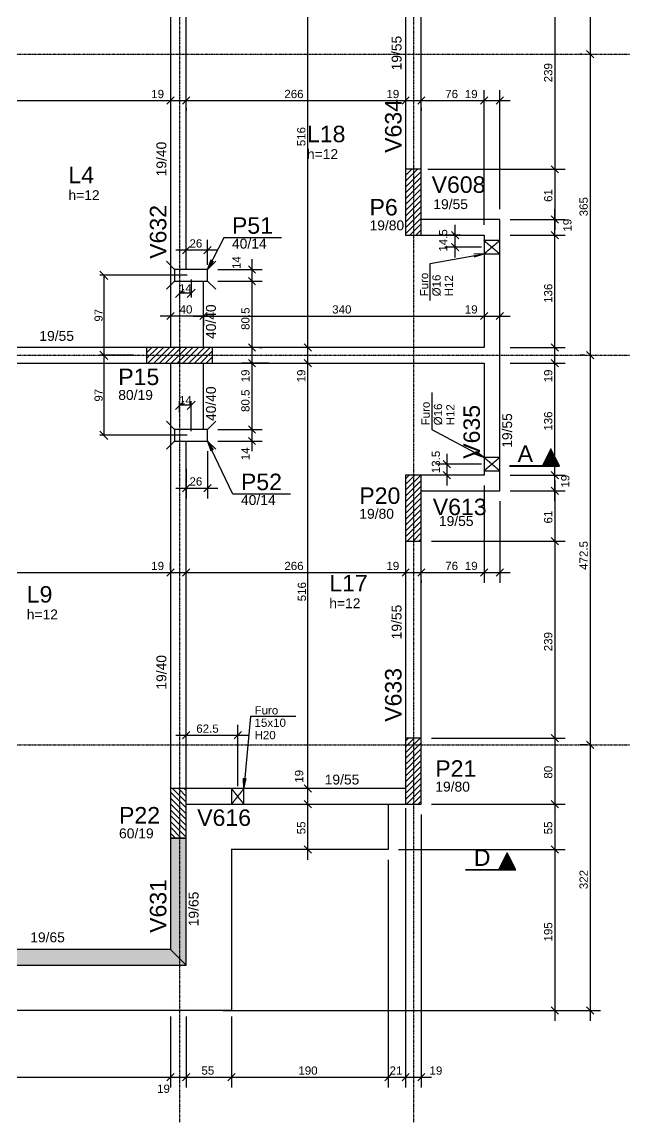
# Model space of a CAD drawing. Extents: x 37185 to 43130, y -8131 to -3926.
# Drawn here: x 39349 to 40086, y -6345 to -5011 of the extents above; entities that cross this region are included whole.
import ezdxf

# ---------------------------------------------------------------- set-up
doc = ezdxf.new("R2010")
doc.units = 0
doc.header["$MEASUREMENT"] = 0
doc.linetypes.add('ESTILO_TQS_0001', pattern=[1, 0.7, -0.3])
doc.linetypes.add('ESTILO_TQS_0004', pattern=[1.12, 0.5, -0.2, 0.01, -0.2, 0.01, -0.2])
doc.layers.get('0').update_dxf_attribs({"linetype": 'CONTINUOUS'})
doc.layers.get('Defpoints').update_dxf_attribs({"linetype": 'CONTINUOUS'})
for name, color, linetype in [('37', 4, 'CONTINUOUS'), ('38', 190, 'CONTINUOUS'), ('39', 74, 'CONTINUOUS'), ('41', 190, 'CONTINUOUS'), ('42', 3, 'CONTINUOUS'), ('43', 3, 'CONTINUOUS'), ('44', 3, 'CONTINUOUS'), ('45', 2, 'CONTINUOUS'), ('46', 2, 'CONTINUOUS'), ('47', 2, 'CONTINUOUS'), ('53', 242, 'CONTINUOUS'), ('54', 242, 'CONTINUOUS'), ('55', 12, 'CONTINUOUS'), ('56', 51, 'CONTINUOUS'), ('70', 160, 'CONTINUOUS'), ('75', 9, 'CONTINUOUS'), ('79', 12, 'CONTINUOUS'), ('80', 6, 'CONTINUOUS'), ('82', 252, 'CONTINUOUS')]:
    doc.layers.add(name, color=color, linetype=linetype)
doc.styles.add('Arial_2mm 1-50', font='arial.ttf', dxfattribs={"height": 9.835329})
doc.styles.add('TQS_ARIAL', font='arial.ttf')
doc.dimstyles.new('Diagonal 2mm 1-50', dxfattribs={"dimscale": 30.48, "dimtxt": 9.8353, "dimasz": 0.328084, "dimexe": 0.164042, "dimexo": 0.164042, "dimgap": 0.04101, "dimtad": 1, "dimdec": 1, "dimdsep": 46, "dimtxsty": 'Arial_2mm 1-50', "dimblk1": 'OBLIQUE', "dimblk2": 'OBLIQUE', "dimsah": 1, "dimcen": 0.09, "dimadec": 8, "dimazin": 0, "dimtfac": 1, "dimtdec": 8, "dimtmove": 1, "dimatfit": 0, "dimfxl": 1, "dimtvp": 1, "dimtfillclr": 256, "dimtolj": 1, "dimtzin": 0, "dimarcsym": 2})

# ---------------------------------------------------------------- blocks, each defined once
blk = doc.blocks.new('_Oblique')
at = {"color": 0, "linetype": 'ByBlock', "lineweight": -2}
blk.add_line((-0.5, -0.5), (0.5, 0.5), dxfattribs=at)
blk = doc.blocks.new('*D40')
at = {"layer": '55', "color": 0, "linetype": 'Continuous', "lineweight": -2}
for p, q in [((39548.7, -5317.7), (39442.9, -5317.7)), ((39447.9, -5317.7), (39447.9, -5414.7)), ((39483.7, -5414.7), (39442.9, -5414.7))]:
    blk.add_line(p, q, dxfattribs=at)
at = {"layer": 'Defpoints', "color": 0, "linetype": 'Continuous'}
for p in [(39553.7, -5317.7), (39447.9, -5414.7), (39488.7, -5414.7)]:
    blk.add_point(p, dxfattribs=at)
at = {"layer": '55', "color": 0, "linetype": 'Continuous', "lineweight": -2, "xscale": 10, "yscale": 10, "zscale": 10}
for p, rotation in [((39447.9, -5317.7), 90), ((39447.9, -5414.7), 270)]:
    blk.add_blockref('_Oblique', p, dxfattribs=dict(at, rotation=rotation))
at = {"layer": '55', "color": 0, "linetype": 'Continuous', "insert": (39441.6, -5366.2), "char_height": 9.84, "attachment_point": 5, "rotation": 90, "style": 'Arial_2mm 1-50'}
blk.add_mtext('\\A1;97', dxfattribs=at)
blk = doc.blocks.new('*D41')
at = {"layer": '55', "color": 0, "linetype": 'Continuous', "lineweight": -2}
for p, q in [((39483.7, -5414.7), (39442.9, -5414.7)), ((39447.9, -5414.7), (39447.9, -5511.7)), ((39548.7, -5511.7), (39442.9, -5511.7))]:
    blk.add_line(p, q, dxfattribs=at)
at = {"layer": 'Defpoints', "color": 0, "linetype": 'Continuous'}
for p in [(39488.7, -5414.7), (39447.9, -5511.7), (39553.7, -5511.7)]:
    blk.add_point(p, dxfattribs=at)
at = {"layer": '55', "color": 0, "linetype": 'Continuous', "lineweight": -2, "xscale": 10, "yscale": 10, "zscale": 10}
for p, rotation in [((39447.9, -5414.7), 90), ((39447.9, -5511.7), 270)]:
    blk.add_blockref('_Oblique', p, dxfattribs=dict(at, rotation=rotation))
at = {"layer": '55', "color": 0, "linetype": 'Continuous', "insert": (39441.6, -5463.2), "char_height": 9.84, "attachment_point": 5, "rotation": 90, "style": 'Arial_2mm 1-50'}
blk.add_mtext('\\A1;97', dxfattribs=at)
blk = doc.blocks.new('*D42')
at = {"layer": '55', "color": 0, "linetype": 'Continuous', "lineweight": -2}
for p, q in [((39553.7, -5322.7), (39553.7, -5344.5)), ((39539.7, -5337.7), (39539.7, -5344.5)), ((39553.7, -5339.5), (39539.7, -5339.5))]:
    blk.add_line(p, q, dxfattribs=at)
at = {"layer": 'Defpoints', "color": 0, "linetype": 'Continuous'}
for p in [(39553.7, -5317.7), (39539.7, -5332.7), (39539.7, -5339.5)]:
    blk.add_point(p, dxfattribs=at)
at = {"layer": '55', "color": 0, "linetype": 'Continuous', "lineweight": -2, "xscale": 10, "yscale": 10, "zscale": 10, "rotation": 180}
blk.add_blockref('_Oblique', (39539.7, -5339.5), dxfattribs=at)
at = {"layer": '55', "color": 0, "linetype": 'Continuous', "lineweight": -2, "xscale": 10, "yscale": 10, "zscale": 10}
blk.add_blockref('_Oblique', (39553.7, -5339.5), dxfattribs=at)
at = {"layer": '55', "color": 0, "linetype": 'Continuous', "insert": (39546.7, -5333.4), "char_height": 9.84, "attachment_point": 5, "style": 'Arial_2mm 1-50'}
blk.add_mtext('\\A1;14', dxfattribs=at)
blk = doc.blocks.new('*D43')
at = {"layer": '55', "color": 0, "linetype": 'Continuous', "lineweight": -2}
for p, q in [((39539.7, -5484.1), (39539.7, -5470.3)), ((39553.7, -5475.3), (39539.7, -5475.3)), ((39553.7, -5506.7), (39553.7, -5470.3))]:
    blk.add_line(p, q, dxfattribs=at)
at = {"layer": 'Defpoints', "color": 0, "linetype": 'Continuous'}
for p in [(39539.7, -5475.3), (39539.7, -5489.1), (39553.7, -5511.7)]:
    blk.add_point(p, dxfattribs=at)
at = {"layer": '55', "color": 0, "linetype": 'Continuous', "lineweight": -2, "xscale": 10, "yscale": 10, "zscale": 10, "rotation": 180}
blk.add_blockref('_Oblique', (39539.7, -5475.3), dxfattribs=at)
at = {"layer": '55', "color": 0, "linetype": 'Continuous', "lineweight": -2, "xscale": 10, "yscale": 10, "zscale": 10}
blk.add_blockref('_Oblique', (39553.7, -5475.3), dxfattribs=at)
at = {"layer": '55', "color": 0, "linetype": 'Continuous', "insert": (39546.7, -5469.2), "char_height": 9.84, "attachment_point": 5, "style": 'Arial_2mm 1-50'}
blk.add_mtext('\\A1;14', dxfattribs=at)

msp = doc.modelspace()

# ---------------------------------------------------------------- linework, layer by layer
at = {"layer": '37', "linetype": 'Continuous'}
for points in [[(39528.69, -4889.18), (39528.69, -5317.68)], [(39547.69, -5310.68), (39547.69, -4889.18)], [(39813.69, -4950.18), (39813.69, -5189.18)], [(39832.69, -5189.18), (39832.69, -4950.18)], [(39927.69, -5250.18), (39832.69, -5250.18)], [(39927.69, -5414.68), (39927.69, -5250.18)], [(39832.69, -5269.18), (39908.69, -5269.18)], [(39908.69, -5269.18), (39908.69, -5405.18)], [(39528.69, -5317.68), (39528.69, -5405.18)], [(39568.69, -5405.18), (39568.69, -5324.68)], [(39499.69, -5405.18), (39137.69, -5405.18)], [(39908.69, -5405.18), (39579.69, -5405.18)], [(39927.69, -5579.18), (39927.69, -5414.68)], [(39137.69, -5424.18), (39499.69, -5424.18)], [(39528.69, -5424.18), (39528.69, -5511.68)], [(39568.69, -5504.68), (39568.69, -5424.18)], [(39579.69, -5424.18), (39908.69, -5424.18)], [(39908.69, -5424.18), (39908.69, -5560.18)], [(39528.69, -5511.68), (39528.69, -5940.18)], [(39547.69, -5940.18), (39547.69, -5518.68)], [(39908.69, -5560.18), (39832.69, -5560.18)], [(39832.69, -5579.18), (39927.69, -5579.18)], [(39813.69, -5640.18), (39813.69, -5879.18)], [(39832.69, -5879.18), (39832.69, -5640.18)], [(39813.69, -5940.18), (39547.69, -5940.18)], [(39547.69, -5959.18), (39813.69, -5959.18)], [(39528.69, -6000.18), (39528.69, -6135.18)], [(39547.69, -6154.18), (39547.69, -6000.18)], [(39528.69, -6135.18), (39137.69, -6135.18)], [(39118.69, -6154.18), (39547.69, -6154.18)]]:
    msp.add_lwpolyline(points, dxfattribs=at)
at = {"layer": '38', "linetype": 'Continuous'}
for points in [[(39533.69, -5324.68), (39573.69, -5324.68), (39573.69, -5310.68), (39533.69, -5310.68), (39533.69, -5324.68)], [(39533.69, -5518.68), (39573.69, -5518.68), (39573.69, -5504.68), (39533.69, -5504.68), (39533.69, -5518.68)]]:
    msp.add_lwpolyline(points, dxfattribs=at)
at = {"layer": '39', "linetype": 'Continuous'}
for p, q in [((39813.69, -5203.73), (39828.24, -5189.18)), ((39813.69, -5196.65), (39821.17, -5189.18)), ((39813.69, -5189.58), (39814.1, -5189.18)), ((39813.69, -5210.8), (39832.69, -5191.8)), ((39813.69, -5217.87), (39832.69, -5198.87)), ((39813.69, -5224.94), (39832.69, -5205.94)), ((39813.69, -5232.01), (39832.69, -5213.01)), ((39813.69, -5239.08), (39832.69, -5220.08)), ((39813.69, -5246.15), (39832.69, -5227.15)), ((39813.69, -5253.22), (39832.69, -5234.22)), ((39813.69, -5260.29), (39832.69, -5241.29)), ((39813.69, -5267.37), (39832.69, -5248.37)), ((39818.95, -5269.18), (39832.69, -5255.44)), ((39826.02, -5269.18), (39832.69, -5262.51)), ((39499.69, -5418.73), (39513.25, -5405.18)), ((39499.69, -5411.66), (39506.17, -5405.18)), ((39501.32, -5424.18), (39520.32, -5405.18)), ((39508.39, -5424.18), (39527.39, -5405.18)), ((39515.46, -5424.18), (39534.46, -5405.18)), ((39522.53, -5424.18), (39541.53, -5405.18)), ((39529.6, -5424.18), (39548.6, -5405.18)), ((39536.67, -5424.18), (39555.67, -5405.18)), ((39543.74, -5424.18), (39562.74, -5405.18)), ((39550.81, -5424.18), (39569.81, -5405.18)), ((39557.89, -5424.18), (39576.89, -5405.18)), ((39564.96, -5424.18), (39579.69, -5409.44)), ((39572.03, -5424.18), (39579.69, -5416.51)), ((39579.1, -5424.18), (39579.69, -5423.58)), ((39813.69, -5578.49), (39832.01, -5560.18)), ((39813.69, -5571.42), (39824.94, -5560.18)), ((39813.69, -5564.35), (39817.86, -5560.18)), ((39813.69, -5585.56), (39832.69, -5566.56)), ((39813.69, -5592.63), (39832.69, -5573.63)), ((39813.69, -5599.71), (39832.69, -5580.71)), ((39813.69, -5606.78), (39832.69, -5587.78)), ((39813.69, -5613.85), (39832.69, -5594.85)), ((39813.69, -5620.92), (39832.69, -5601.92)), ((39813.69, -5627.99), (39832.69, -5608.99)), ((39813.69, -5635.06), (39832.69, -5616.06)), ((39815.65, -5640.18), (39832.69, -5623.13)), ((39822.72, -5640.18), (39832.69, -5630.2)), ((39829.79, -5640.18), (39832.69, -5637.27)), ((39813.69, -5896.69), (39831.2, -5879.18)), ((39813.69, -5889.62), (39824.13, -5879.18)), ((39813.69, -5882.55), (39817.06, -5879.18)), ((39813.69, -5903.76), (39832.69, -5884.76)), ((39813.69, -5910.83), (39832.69, -5891.83)), ((39813.69, -5917.9), (39832.69, -5898.9)), ((39813.69, -5924.97), (39832.69, -5905.97)), ((39813.69, -5932.05), (39832.69, -5913.05)), ((39813.69, -5939.12), (39832.69, -5920.12)), ((39813.69, -5946.19), (39832.69, -5927.19)), ((39813.69, -5953.26), (39832.69, -5934.26)), ((39528.69, -5944.75), (39547.69, -5963.75)), ((39531.19, -5940.18), (39547.69, -5956.68)), ((39538.27, -5940.18), (39547.69, -5949.61)), ((39545.34, -5940.18), (39547.69, -5942.54)), ((39814.84, -5959.18), (39832.69, -5941.33)), ((39821.92, -5959.18), (39832.69, -5948.4)), ((39528.69, -5951.82), (39547.69, -5970.82)), ((39528.69, -5958.89), (39547.69, -5977.89)), ((39828.99, -5959.18), (39832.69, -5955.47)), ((39528.69, -5965.96), (39547.69, -5984.96)), ((39528.69, -5973.03), (39547.69, -5992.03)), ((39528.69, -5980.1), (39547.69, -5999.1)), ((39528.69, -5987.18), (39541.7, -6000.18)), ((39528.69, -5994.25), (39534.63, -6000.18))]:
    msp.add_line(p, q, dxfattribs=at)
for points in [[(39813.69, -5269.18), (39832.69, -5269.18), (39832.69, -5189.18), (39813.69, -5189.18), (39813.69, -5269.18)], [(39579.69, -5405.18), (39499.69, -5405.18), (39499.69, -5424.18), (39579.69, -5424.18), (39579.69, -5405.18)], [(39813.69, -5640.18), (39832.69, -5640.18), (39832.69, -5560.18), (39813.69, -5560.18), (39813.69, -5640.18)], [(39813.69, -5959.18), (39832.69, -5959.18), (39832.69, -5879.18), (39813.69, -5879.18), (39813.69, -5959.18)], [(39547.69, -6000.18), (39547.69, -5940.18), (39528.69, -5940.18), (39528.69, -6000.18), (39547.69, -6000.18)]]:
    msp.add_lwpolyline(points, dxfattribs=at)
at = {"layer": '41', "linetype": 'Continuous'}
for p, q in [((39533.69, -5310.68), (39523.69, -5300.68)), ((39573.69, -5310.68), (39583.69, -5300.68)), ((39533.69, -5324.68), (39523.69, -5334.68)), ((39573.69, -5324.68), (39583.69, -5334.68)), ((39533.69, -5504.68), (39523.69, -5494.68)), ((39573.69, -5504.68), (39583.69, -5494.68)), ((39533.69, -5518.68), (39523.69, -5528.68)), ((39573.69, -5518.68), (39583.69, -5528.68))]:
    msp.add_line(p, q, dxfattribs=at)
at = {"layer": '53', "linetype": 'ESTILO_TQS_0001'}
for points in [[(39918.19, -5283.68), (39927.69, -5291.68), (39927.69, -5275.68), (39918.19, -5283.68), (39927.69, -5275.68), (39908.69, -5275.68), (39918.19, -5283.68), (39908.69, -5275.68), (39908.69, -5291.68), (39918.19, -5283.68), (39908.69, -5291.68), (39927.69, -5291.68), (39918.19, -5283.68)], [(39918.19, -5546.67), (39927.69, -5554.67), (39927.69, -5538.67), (39918.19, -5546.67), (39927.69, -5538.67), (39908.69, -5538.67), (39918.19, -5546.67), (39908.69, -5538.67), (39908.69, -5554.67), (39918.19, -5546.67), (39908.69, -5554.67), (39927.69, -5554.67), (39918.19, -5546.67)], [(39610.18, -5949.68), (39602.68, -5959.18), (39617.68, -5959.18), (39610.18, -5949.68), (39617.68, -5959.18), (39617.68, -5940.18), (39610.18, -5949.68), (39617.68, -5940.18), (39602.68, -5940.18), (39610.18, -5949.68), (39602.68, -5940.18), (39602.68, -5959.18), (39610.18, -5949.68)]]:
    msp.add_lwpolyline(points, dxfattribs=at)
at = {"layer": '56', "linetype": 'Continuous'}
for points in [[(39547.69, -6154.18), (39547.69, -6000.28), (39528.69, -6000.28), (39528.69, -6135.18), (39547.69, -6154.18)], [(39118.69, -6154.18), (39547.69, -6154.18), (39528.69, -6135.18), (39137.69, -6135.18), (39118.69, -6154.18)]]:
    msp.add_lwpolyline(points, dxfattribs=at)
for points in [[(39547.69, -6154.18), (39547.69, -6000.28), (39528.69, -6000.28)], [(39547.69, -6154.18), (39528.69, -6000.28), (39528.69, -6135.18)], [(39118.69, -6154.18), (39547.69, -6154.18), (39528.69, -6135.18)], [(39118.69, -6154.18), (39528.69, -6135.18), (39137.69, -6135.18)], [(39547.69, -6154.18), (39528.69, -6135.18), (39547.69, -6154.18)]]:
    msp.add_solid(points, dxfattribs=at)
at = {"layer": '70', "linetype": 'ESTILO_TQS_0004'}
for p, q in [((39539.69, -4428.65), (39539.69, -6344.57)), ((39823.19, -4428.65), (39823.19, -6344.57)), ((37786.92, -5049.68), (40085.57, -5049.68)), ((37786.92, -5414.68), (40085.57, -5414.68)), ((37786.92, -5887.18), (40085.57, -5887.18))]:
    msp.add_line(p, q, dxfattribs=at)
at = {"layer": '75', "linetype": 'Continuous'}
for p, q in [((40037.38, -4827.68), (40037.38, -5062.18)), ((39695.19, -5417.68), (39695.19, -4876.68)), ((39994.44, -4937.68), (39994.44, -5201.68)), ((40037.38, -5037.18), (40037.38, -5427.18)), ((40027.17, -5049.68), (40024.88, -5049.68)), ((40027.17, -5049.68), (40024.88, -5049.68)), ((40032.96, -5045.26), (40041.8, -5054.1)), ((40032.96, -5045.26), (40041.8, -5054.1)), ((40039.67, -5049.68), (40039.67, -5049.68)), ((40039.67, -5049.68), (40039.67, -5049.68)), ((39832.69, -5148.8), (39832.69, -5093.33)), ((39908.69, -5256.68), (39908.69, -5093.33)), ((39908.69, -5256.68), (39908.69, -5093.33)), ((39927.69, -5237.68), (39927.69, -5093.33)), ((39125.19, -5105.83), (39541.19, -5105.83)), ((39516.19, -5105.83), (39560.19, -5105.83)), ((39524.27, -5110.25), (39533.11, -5101.41)), ((39524.27, -5110.25), (39533.11, -5101.41)), ((39528.69, -5102.07), (39528.69, -5102.07)), ((39528.69, -5102.07), (39528.69, -5102.07)), ((39535.19, -5105.83), (39826.19, -5105.83)), ((39543.27, -5110.25), (39552.11, -5101.41)), ((39543.27, -5110.25), (39552.11, -5101.41)), ((39547.69, -5102.07), (39547.69, -5102.07)), ((39547.69, -5102.07), (39547.69, -5102.07)), ((39801.19, -5105.83), (39845.19, -5105.83)), ((39809.27, -5110.25), (39818.11, -5101.41)), ((39809.27, -5110.25), (39818.11, -5101.41)), ((39813.69, -5102.07), (39813.69, -5102.07)), ((39813.69, -5102.07), (39813.69, -5102.07)), ((39820.19, -5105.83), (39921.19, -5105.83)), ((39828.27, -5110.25), (39837.11, -5101.41)), ((39828.27, -5110.25), (39837.11, -5101.41)), ((39832.69, -5102.07), (39832.69, -5102.07)), ((39896.19, -5105.83), (39940.19, -5105.83)), ((39904.27, -5110.25), (39913.11, -5101.41)), ((39904.27, -5110.25), (39913.11, -5101.41)), ((39923.27, -5110.25), (39932.11, -5101.41)), ((39528.69, -5114.57), (39528.69, -5118.33)), ((39528.69, -5114.57), (39528.69, -5118.33)), ((39547.69, -5114.57), (39547.69, -5118.33)), ((39547.69, -5114.57), (39547.69, -5118.33)), ((39813.69, -5114.57), (39813.69, -5118.33)), ((39813.69, -5114.57), (39813.69, -5118.33)), ((39832.69, -5114.57), (39832.69, -5118.33)), ((39832.69, -5161.3), (39832.69, -5161.3)), ((39828.04, -5189.18), (39828.04, -5189.18)), ((39828.04, -5189.18), (39828.04, -5189.18)), ((39840.54, -5189.18), (40006.94, -5189.18)), ((39840.54, -5189.18), (40006.94, -5189.18)), ((39990.02, -5184.76), (39998.86, -5193.6)), ((39990.02, -5184.76), (39998.86, -5193.6)), ((39994.44, -5176.68), (39994.44, -5262.68)), ((39994.44, -5281.68), (39994.44, -5237.68)), ((39927.69, -5250.18), (39927.69, -5250.18)), ((39927.69, -5250.18), (39927.69, -5250.18)), ((39927.69, -5250.18), (39927.69, -5250.18)), ((39940.19, -5250.18), (40006.94, -5250.18)), ((39940.19, -5250.18), (40006.94, -5250.18)), ((39998.86, -5254.6), (39990.02, -5245.76)), ((39990.02, -5245.76), (39998.86, -5254.6)), ((39880.2, -5269.18), (39861.33, -5269.18)), ((39878.25, -5273.6), (39869.41, -5264.76)), ((39873.83, -5296.18), (39873.83, -5256.68)), ((39892.7, -5269.18), (39892.7, -5269.18)), ((39908.69, -5269.18), (39908.69, -5269.18)), ((39908.69, -5269.18), (39908.69, -5269.18)), ((39927.69, -5269.18), (39927.69, -5269.18)), ((39927.69, -5269.18), (39927.69, -5269.18)), ((39940.19, -5269.18), (40006.94, -5269.18)), ((39940.19, -5269.18), (40006.94, -5269.18)), ((39998.86, -5273.6), (39990.02, -5264.76)), ((39998.86, -5273.6), (39990.02, -5264.76)), ((39994.44, -5417.68), (39994.44, -5256.68)), ((39552.11, -5282.68), (39543.27, -5291.52)), ((39547.69, -5281.6), (39547.69, -5274.6)), ((39578.11, -5282.68), (39569.27, -5291.52)), ((39573.69, -5305.18), (39573.69, -5274.6)), ((39878.25, -5288.1), (39869.41, -5279.26)), ((39586.19, -5287.1), (39535.19, -5287.1)), ((39547.69, -5294.1), (39547.69, -5294.1)), ((39905.69, -5283.68), (39861.33, -5283.68)), ((39918.19, -5283.68), (39918.19, -5283.68)), ((39623.05, -5306.26), (39631.89, -5315.1)), ((39627.47, -5298.18), (39627.47, -5337.18)), ((39573.69, -5310.68), (39573.69, -5310.68)), ((39573.69, -5317.68), (39573.69, -5317.68)), ((39586.19, -5310.68), (39639.97, -5310.68)), ((39623.05, -5320.26), (39631.89, -5329.1)), ((39623.05, -5320.26), (39631.89, -5329.1)), ((39627.47, -5312.18), (39627.47, -5417.68)), ((39573.69, -5324.68), (39573.69, -5324.68)), ((39573.69, -5324.68), (39573.69, -5324.68)), ((39586.19, -5324.68), (39639.97, -5324.68)), ((39586.19, -5324.68), (39639.97, -5324.68)), ((39533.11, -5362.65), (39524.27, -5371.49)), ((39528.69, -5361.43), (39528.69, -5361.43)), ((39564.27, -5371.49), (39573.11, -5362.65)), ((39573.11, -5362.65), (39564.27, -5371.49)), ((39568.69, -5353.11), (39568.69, -5353.11)), ((39568.69, -5353.11), (39568.69, -5353.11)), ((39904.27, -5371.49), (39913.11, -5362.65)), ((39904.27, -5371.49), (39913.11, -5362.65)), ((39908.69, -5361.26), (39908.69, -5361.26)), ((39908.69, -5361.26), (39908.69, -5361.26)), ((39923.27, -5371.49), (39932.11, -5362.65)), ((39927.69, -5368.74), (39927.69, -5354.57)), ((39581.19, -5367.07), (39516.19, -5367.07)), ((39528.69, -5373.93), (39528.69, -5379.57)), ((39556.19, -5367.07), (39921.19, -5367.07)), ((39568.69, -5365.61), (39568.69, -5379.57)), ((39568.69, -5365.61), (39568.69, -5379.57)), ((39896.19, -5367.07), (39940.19, -5367.07)), ((39908.69, -5373.76), (39908.69, -5379.57)), ((39908.69, -5373.76), (39908.69, -5379.57)), ((39927.69, -5381.24), (39927.69, -5381.24)), ((39623.05, -5400.76), (39631.89, -5409.6)), ((39623.05, -5400.76), (39631.89, -5409.6)), ((39627.47, -5392.68), (39627.47, -5436.68)), ((39699.61, -5409.6), (39690.77, -5400.76)), ((39699.61, -5409.6), (39690.77, -5400.76)), ((39695.19, -5436.68), (39695.19, -5392.68)), ((39998.86, -5409.6), (39990.02, -5400.76)), ((39998.86, -5409.6), (39990.02, -5400.76)), ((39994.44, -5436.68), (39994.44, -5392.68)), ((40037.38, -5402.18), (40037.38, -5899.68)), ((39624.2, -5405.18), (39624.2, -5405.18)), ((39624.2, -5405.18), (39624.2, -5405.18)), ((39627.47, -5411.68), (39627.47, -5517.18)), ((39636.7, -5405.18), (39639.97, -5405.18)), ((39636.7, -5405.18), (39639.97, -5405.18)), ((39695.19, -5405.18), (39695.19, -5405.18)), ((39695.19, -5405.18), (39695.19, -5405.18)), ((39695.19, -5952.68), (39695.19, -5411.68)), ((39927.69, -5405.18), (39927.69, -5405.18)), ((39927.69, -5405.18), (39927.69, -5405.18)), ((39940.19, -5405.18), (40006.94, -5405.18)), ((39940.19, -5405.18), (40006.94, -5405.18)), ((39994.44, -5572.68), (39994.44, -5411.68)), ((40030.49, -5414.68), (40024.88, -5414.68)), ((40030.49, -5414.68), (40024.88, -5414.68)), ((40032.96, -5410.26), (40041.8, -5419.1)), ((40032.96, -5410.26), (40041.8, -5419.1)), ((40042.99, -5414.68), (40042.99, -5414.68)), ((40042.99, -5414.68), (40042.99, -5414.68)), ((39648.34, -5424.18), (39614.97, -5424.18)), ((39648.34, -5424.18), (39614.97, -5424.18)), ((39623.05, -5419.76), (39631.89, -5428.6)), ((39623.05, -5419.76), (39631.89, -5428.6)), ((39660.84, -5424.18), (39660.84, -5424.18)), ((39660.84, -5424.18), (39660.84, -5424.18)), ((39699.61, -5428.6), (39690.77, -5419.76)), ((39699.61, -5428.6), (39690.77, -5419.76)), ((39695.19, -5424.18), (39695.19, -5424.18)), ((39695.19, -5424.18), (39695.19, -5424.18)), ((39927.69, -5424.18), (39927.69, -5424.18)), ((39927.69, -5424.18), (39927.69, -5424.18)), ((39940.19, -5424.18), (40006.94, -5424.18)), ((39940.19, -5424.18), (40006.94, -5424.18)), ((39998.86, -5428.6), (39990.02, -5419.76)), ((39998.86, -5428.6), (39990.02, -5419.76)), ((39627.47, -5492.18), (39627.47, -5531.18)), ((39573.69, -5504.68), (39573.69, -5504.68)), ((39573.69, -5504.68), (39573.69, -5504.68)), ((39586.19, -5504.68), (39639.97, -5504.68)), ((39586.19, -5504.68), (39639.97, -5504.68)), ((39623.05, -5500.26), (39631.89, -5509.1)), ((39623.05, -5500.26), (39631.89, -5509.1)), ((39573.69, -5518.68), (39573.69, -5518.68)), ((39573.69, -5518.68), (39573.69, -5518.68)), ((39586.19, -5518.68), (39639.97, -5518.68)), ((39623.05, -5514.26), (39631.89, -5523.1)), ((39573.69, -5531.18), (39573.69, -5588.21)), ((39863.52, -5534.17), (39863.52, -5572.68)), ((39989.83, -5528.25), (39979.51, -5548.91)), ((39989.83, -5528.45), (39979.6, -5548.91)), ((39993.73, -5536.23), (39985.94, -5536.23)), ((39992.93, -5534.63), (39986.74, -5534.63)), ((39992.13, -5533.04), (39987.54, -5533.04)), ((39991.33, -5531.44), (39988.34, -5531.44)), ((39990.53, -5529.85), (39989.13, -5529.85)), ((40000.21, -5548.99), (39989.83, -5528.25)), ((40000.06, -5548.91), (39989.83, -5528.45)), ((39547.69, -5540.12), (39547.69, -5540.12)), ((39905.69, -5546.67), (39851.02, -5546.67)), ((39859.1, -5542.25), (39867.94, -5551.09)), ((39918.19, -5546.67), (39918.19, -5546.67)), ((40000.06, -5548.91), (39939.41, -5548.91)), ((39939.41, -5548.99), (40000.21, -5548.99)), ((39999.31, -5547.4), (39980.36, -5547.4)), ((39998.51, -5545.8), (39981.16, -5545.8)), ((39997.71, -5544.21), (39981.95, -5544.21)), ((39996.92, -5542.61), (39982.75, -5542.61)), ((39996.12, -5541.02), (39983.55, -5541.02)), ((39995.32, -5539.42), (39984.35, -5539.42)), ((39994.53, -5537.83), (39985.15, -5537.82)), ((39994.44, -5591.68), (39994.44, -5547.68)), ((39547.69, -5552.62), (39547.69, -5588.21)), ((39883.22, -5560.18), (39851.02, -5560.18)), ((39859.1, -5555.76), (39867.94, -5564.6)), ((39895.72, -5560.18), (39895.72, -5560.18)), ((39908.69, -5560.18), (39908.69, -5560.18)), ((39908.69, -5560.18), (39908.69, -5560.18)), ((39927.69, -5560.18), (39927.69, -5560.18)), ((39927.69, -5560.18), (39927.69, -5560.18)), ((39940.19, -5560.18), (40006.94, -5560.18)), ((39940.19, -5560.18), (40006.94, -5560.18)), ((39998.86, -5564.6), (39990.02, -5555.76)), ((39998.86, -5564.6), (39990.02, -5555.76)), ((39535.19, -5575.71), (39586.19, -5575.71)), ((39543.27, -5580.13), (39552.11, -5571.29)), ((39569.27, -5580.13), (39578.11, -5571.29)), ((39908.69, -5572.68), (39908.69, -5690.68)), ((39908.69, -5572.68), (39908.69, -5690.68)), ((39998.86, -5583.6), (39990.02, -5574.76)), ((39990.02, -5574.76), (39998.86, -5583.6)), ((39994.44, -5566.68), (39994.44, -5652.68)), ((39927.69, -5579.18), (39927.69, -5579.18)), ((39927.69, -5579.18), (39927.69, -5579.18)), ((39927.69, -5579.18), (39927.69, -5579.18)), ((39940.19, -5579.18), (40006.94, -5579.18)), ((39940.19, -5579.18), (40006.94, -5579.18)), ((39927.69, -5591.68), (39927.69, -5690.68)), ((39994.44, -5627.68), (39994.44, -5891.68)), ((39832.69, -5640.18), (39832.69, -5640.18)), ((39832.69, -5640.18), (39832.69, -5640.18)), ((39845.19, -5640.18), (40006.94, -5640.18)), ((39845.19, -5640.18), (40006.94, -5640.18)), ((39990.02, -5635.76), (39998.86, -5644.6)), ((39990.02, -5635.76), (39998.86, -5644.6)), ((39528.69, -5674.83), (39528.69, -5665.68)), ((39528.69, -5674.83), (39528.69, -5665.68)), ((39547.69, -5692.19), (39547.69, -5665.68)), ((39547.69, -5692.19), (39547.69, -5665.68)), ((39125.19, -5678.18), (39541.19, -5678.18)), ((39516.19, -5678.18), (39560.19, -5678.18)), ((39524.27, -5682.6), (39533.11, -5673.76)), ((39524.27, -5682.6), (39533.11, -5673.76)), ((39535.19, -5678.18), (39826.19, -5678.18)), ((39543.27, -5682.6), (39552.11, -5673.76)), ((39543.27, -5682.6), (39552.11, -5673.76)), ((39801.19, -5678.18), (39845.19, -5678.18)), ((39809.27, -5682.6), (39818.11, -5673.76)), ((39809.27, -5682.6), (39818.11, -5673.76)), ((39813.69, -5678.08), (39813.69, -5678.08)), ((39813.69, -5678.08), (39813.69, -5678.08)), ((39820.19, -5678.18), (39921.19, -5678.18)), ((39828.27, -5682.6), (39837.11, -5673.76)), ((39828.27, -5682.6), (39837.11, -5673.76)), ((39832.69, -5675.42), (39832.69, -5675.42)), ((39832.69, -5675.42), (39832.69, -5675.42)), ((39896.19, -5678.18), (39940.19, -5678.18)), ((39904.27, -5682.6), (39913.11, -5673.76)), ((39904.27, -5682.6), (39913.11, -5673.76)), ((39923.27, -5682.6), (39932.11, -5673.76)), ((39528.69, -5687.33), (39528.69, -5687.33)), ((39528.69, -5687.33), (39528.69, -5687.33)), ((39813.69, -5690.58), (39813.69, -5690.68)), ((39813.69, -5690.58), (39813.69, -5690.68)), ((39832.69, -5687.92), (39832.69, -5690.68)), ((39832.69, -5687.92), (39832.69, -5690.68)), ((39547.69, -5704.69), (39547.69, -5704.69)), ((39547.69, -5704.69), (39547.69, -5704.69)), ((39547.69, -5906.37), (39547.69, -5862.99)), ((39610.18, -5937.18), (39610.18, -5862.99)), ((39994.44, -5866.68), (39994.44, -5971.68)), ((39535.19, -5875.49), (39622.68, -5875.49)), ((39543.27, -5879.91), (39552.11, -5871.07)), ((39605.76, -5879.91), (39614.6, -5871.07)), ((39832.69, -5879.18), (39832.69, -5879.18)), ((39832.69, -5879.18), (39832.69, -5879.18)), ((39845.19, -5879.18), (40006.94, -5879.18)), ((39845.19, -5879.18), (40006.94, -5879.18)), ((39990.02, -5874.76), (39998.86, -5883.6)), ((39990.02, -5874.76), (39998.86, -5883.6)), ((40032.96, -5882.76), (40041.8, -5891.6)), ((40032.96, -5882.76), (40041.8, -5891.6)), ((40037.38, -5874.68), (40037.38, -6221.68)), ((40033.93, -5887.18), (40024.88, -5887.18)), ((40033.93, -5887.18), (40024.88, -5887.18)), ((40046.43, -5887.18), (40046.43, -5887.18)), ((40046.43, -5887.18), (40046.43, -5887.18)), ((39547.69, -5918.87), (39547.69, -5918.87)), ((39699.61, -5944.6), (39690.77, -5935.76)), ((39699.61, -5944.6), (39690.77, -5935.76)), ((39695.19, -5971.68), (39695.19, -5927.68)), ((39610.18, -5949.68), (39610.18, -5949.68)), ((39695.19, -5940.18), (39695.19, -5940.18)), ((39695.19, -5940.18), (39695.19, -5940.18)), ((39695.19, -6026.68), (39695.19, -5946.68)), ((39994.44, -5946.68), (39994.44, -6026.68)), ((39699.61, -5963.6), (39690.77, -5954.76)), ((39699.61, -5963.6), (39690.77, -5954.76)), ((39695.19, -5959.18), (39695.19, -5959.18)), ((39695.19, -5959.18), (39695.19, -5959.18)), ((39813.69, -5951.53), (39813.69, -5951.53)), ((39813.69, -5951.53), (39813.69, -5951.53)), ((39832.69, -5959.18), (39832.69, -5959.18)), ((39832.69, -5959.18), (39832.69, -5959.18)), ((39832.69, -5959.18), (39832.69, -5959.18)), ((39845.19, -5959.18), (40006.94, -5959.18)), ((39845.19, -5959.18), (40006.94, -5959.18)), ((39990.02, -5954.76), (39998.86, -5963.6)), ((39990.02, -5954.76), (39998.86, -5963.6)), ((39813.69, -5964.03), (39813.69, -6302.67)), ((39813.69, -5964.03), (39813.69, -6302.67)), ((39832.69, -5971.68), (39832.69, -6302.67)), ((39994.44, -6001.68), (39994.44, -6221.68)), ((39699.61, -6018.6), (39690.77, -6009.76)), ((39695.19, -6014.18), (39695.19, -6014.18)), ((39792.69, -6014.18), (39792.69, -6014.18)), ((39792.69, -6014.18), (39792.69, -6014.18)), ((39792.69, -6014.18), (39792.69, -6014.18)), ((39792.69, -6014.18), (39792.69, -6014.18)), ((39805.19, -6014.18), (40006.94, -6014.18)), ((39805.19, -6014.18), (40006.94, -6014.18)), ((39990.02, -6009.76), (39998.86, -6018.6)), ((39990.02, -6009.76), (39998.86, -6018.6)), ((39792.69, -6026.68), (39792.69, -6302.67)), ((39792.69, -6026.68), (39792.69, -6302.67)), ((39936.71, -6018.2), (39926.38, -6038.85)), ((39936.71, -6018.39), (39926.48, -6038.85)), ((39942.19, -6029.37), (39931.22, -6029.37)), ((39941.4, -6027.78), (39932.02, -6027.77)), ((39940.6, -6026.18), (39932.81, -6026.18)), ((39939.8, -6024.58), (39933.61, -6024.58)), ((39939, -6022.98), (39934.41, -6022.98)), ((39938.2, -6021.39), (39935.21, -6021.39)), ((39937.41, -6019.79), (39936, -6019.79)), ((39947.08, -6038.94), (39936.71, -6018.2)), ((39946.93, -6038.85), (39936.71, -6018.39)), ((39946.93, -6038.85), (39886.28, -6038.85)), ((39886.28, -6038.94), (39947.08, -6038.94)), ((39946.18, -6037.34), (39927.23, -6037.34)), ((39945.38, -6035.75), (39928.03, -6035.75)), ((39944.59, -6034.15), (39928.83, -6034.15)), ((39943.79, -6032.56), (39929.62, -6032.56)), ((39942.99, -6030.96), (39930.42, -6030.96)), ((39528.69, -6204.18), (39528.69, -6204.18)), ((39528.69, -6204.18), (39528.69, -6204.18)), ((39528.69, -6216.68), (39528.69, -6302.67)), ((39528.69, -6216.68), (39528.69, -6302.67)), ((39547.69, -6204.18), (39547.69, -6204.18)), ((39547.69, -6204.18), (39547.69, -6204.18)), ((39547.69, -6216.68), (39547.69, -6302.67)), ((39547.69, -6216.68), (39547.69, -6302.67)), ((39579.99, -6209.18), (39579.99, -6209.18)), ((39592.49, -6209.18), (40006.94, -6209.18)), ((39602.19, -6209.18), (39602.19, -6209.18)), ((39602.69, -6204.18), (39602.69, -6204.18)), ((39602.69, -6204.18), (39602.69, -6204.18)), ((39602.69, -6216.68), (39602.69, -6302.67)), ((39602.69, -6216.68), (39602.69, -6302.67)), ((39614.69, -6209.18), (40049.88, -6209.18)), ((39990.02, -6204.76), (39998.86, -6213.6)), ((40032.96, -6204.76), (40041.8, -6213.6)), ((39125.19, -6290.17), (39541.19, -6290.17)), ((39516.19, -6290.17), (39560.19, -6290.17)), ((39524.27, -6294.59), (39533.11, -6285.75)), ((39524.27, -6294.59), (39533.11, -6285.75)), ((39535.19, -6290.17), (39615.19, -6290.17)), ((39543.27, -6294.59), (39552.11, -6285.75)), ((39543.27, -6294.59), (39552.11, -6285.75)), ((39590.19, -6290.17), (39805.19, -6290.17)), ((39598.27, -6294.59), (39607.11, -6285.75)), ((39598.27, -6294.59), (39607.11, -6285.75)), ((39780.19, -6290.17), (39826.19, -6290.17)), ((39788.27, -6294.59), (39797.11, -6285.75)), ((39788.27, -6294.59), (39797.11, -6285.75)), ((39801.19, -6290.17), (39845.19, -6290.17)), ((39809.27, -6294.59), (39818.11, -6285.75)), ((39809.27, -6294.59), (39818.11, -6285.75)), ((39828.27, -6294.59), (39837.11, -6285.75))]:
    msp.add_line(p, q, dxfattribs=at)
for points in [[(39663.2, -5272.29), (39593.2, -5272.29), (39573.69, -5310.68), (39577.85, -5298.89), (39573.69, -5310.68), (39580.76, -5300.37)], [(39843.53, -5348.25), (39843.53, -5303.25), (39908.69, -5291.68), (39896.78, -5295.45), (39908.69, -5291.68), (39896.21, -5292.24)], [(39845.38, -5459.69), (39845.38, -5504.69), (39908.69, -5538.67), (39897, -5534.25), (39908.69, -5538.67), (39898.55, -5531.38)], [(39674.1, -5583.29), (39604.1, -5583.29), (39573.69, -5518.68), (39580.45, -5529.2), (39573.69, -5518.68), (39577.49, -5530.59)], [(39680.57, -5852.82), (39625.57, -5852.82), (39617.68, -5940.18), (39617.17, -5927.69), (39617.68, -5940.18), (39620.42, -5927.98)]]:
    msp.add_lwpolyline(points, dxfattribs=at)
at = {"layer": '79', "linetype": 'Continuous'}
for points in [[(40000.06, -5548.91), (39989.83, -5528.45), (39979.6, -5548.91), (40000.06, -5548.91)], [(39946.93, -6038.85), (39936.71, -6018.39), (39926.48, -6038.85), (39946.93, -6038.85)]]:
    msp.add_lwpolyline(points, dxfattribs=at)
at = {"layer": '80', "linetype": 'Continuous'}
for p, q in [((39792.69, -5959.18), (39792.69, -6014.18)), ((39792.69, -6014.18), (39602.19, -6014.18)), ((39602.69, -6013.68), (39602.69, -6209.18)), ((39602.19, -6209.18), (39068.19, -6209.18))]:
    msp.add_line(p, q, dxfattribs=at)
at = {"layer": '82', "linetype": 'Continuous'}
for p, q in [((39823.19, -5229.18), (39823.19, -5229.18)), ((39553.69, -5317.68), (39553.69, -5317.68)), ((39539.69, -5414.68), (39539.69, -5414.68)), ((39553.69, -5511.68), (39553.69, -5511.68)), ((39823.19, -5600.18), (39823.19, -5600.18)), ((39823.19, -5919.18), (39823.19, -5919.18)), ((39538.19, -5970.18), (39538.19, -5970.18))]:
    msp.add_line(p, q, dxfattribs=at)

# ---------------------------------------------------------------- texts
at = {"layer": '42', "linetype": 'Continuous', "style": 'TQS_ARIAL'}
for s, p in [('V634', (39808.69, -5169.18)), ('V632', (39523.69, -5297.68)), ('V635', (39903.69, -5540.18)), ('V633', (39808.69, -5859.18)), ('V631', (39523.69, -6115.18))]:
    msp.add_text(s, height=20, rotation=90, dxfattribs=at).set_placement(p)
for s, p in [('V608', (39845.17, -5217.7)), ('V613', (39846.59, -5608.59)), ('V616', (39561.06, -5985.47))]:
    msp.add_text(s, height=20, dxfattribs=at).set_placement(p)
at = {"layer": '43', "linetype": 'Continuous', "style": 'TQS_ARIAL'}
for s, p in [('P6', (39769.93, -5245.16)), ('P51', (39603.2, -5267.29)), ('P15', (39465.39, -5450.82)), ('P52', (39614.1, -5578.29)), ('P20', (39757.57, -5594.96)), ('P21', (39849.62, -5925.87)), ('P22', (39466.33, -5982.57))]:
    msp.add_text(s, height=20, dxfattribs=at).set_placement(p)
at = {"layer": '44', "linetype": 'Continuous', "style": 'TQS_ARIAL'}
for s, p in [('L18', (39694.09, -5156.32)), ('L4', (39405, -5206.14)), ('L17', (39721.13, -5701.04)), ('L9', (39354.5, -5714.63))]:
    msp.add_text(s, height=20, dxfattribs=at).set_placement(p)
at = {"layer": '45', "linetype": 'Continuous', "style": 'TQS_ARIAL'}
for s, p in [('19/55', (39808.69, -5069.18)), ('19/40', (39523.69, -5197.68)), ('40/40', (39583.69, -5394.93)), ('40/40', (39583.69, -5494.43)), ('19/55', (39942.69, -5526.93)), ('19/55', (39808.69, -5759.18)), ('19/40', (39523.69, -5820.18)), ('19/65', (39562.69, -6107.18))]:
    msp.add_text(s, height=12, rotation=90, dxfattribs=at).set_placement(p)
for s, p in [('19/55', (39847.25, -5237.42)), ('19/55', (39369.75, -5397.22)), ('19/55', (39854.03, -5621.73)), ('19/55', (39715.61, -5935.24)), ('19/65', (39358.7, -6126.6))]:
    msp.add_text(s, height=12, dxfattribs=at).set_placement(p)
at = {"layer": '46', "linetype": 'Continuous', "style": 'TQS_ARIAL'}
for s, p in [('19/80', (39769.93, -5263.16)), ('40/14', (39603.2, -5285.29)), ('80/19', (39465.39, -5468.82)), ('40/14', (39614.1, -5596.29)), ('19/80', (39757.57, -5612.96)), ('19/80', (39849.62, -5943.87)), ('60/19', (39466.33, -6000.57))]:
    msp.add_text(s, height=12, dxfattribs=at).set_placement(p)
at = {"layer": '47', "linetype": 'Continuous', "style": 'TQS_ARIAL'}
for p in [(39694.09, -5176.72), (39405, -5226.54), (39721.13, -5721.44), (39354.5, -5735.03)]:
    msp.add_text('h=12', height=12, dxfattribs=at).set_placement(p)
at = {"layer": '54', "linetype": 'Continuous', "style": 'TQS_ARIAL'}
for s, p in [('Furo', (39841.03, -5343.25)), ('%%c16', (39856.03, -5343.25)), ('H12', (39871.03, -5343.25)), ('Furo', (39842.88, -5499.69)), ('%%c16', (39857.88, -5499.69)), ('H12', (39872.88, -5499.69))]:
    msp.add_text(s, height=10, rotation=90, dxfattribs=at).set_placement(p)
for s, p in [('Furo', (39630.57, -5850.32)), ('15x10', (39630.57, -5865.32)), ('H20', (39630.57, -5880.32))]:
    msp.add_text(s, height=10, dxfattribs=at).set_placement(p)
at = {"layer": '75', "linetype": 'Continuous', "style": 'TQS_ARIAL'}
for s, p in [('239', (39991.44, -5083.68)), ('516', (39692.19, -5161.18)), ('61', (39991.44, -5228.68)), ('365', (40034.38, -5246.18)), ('19', (40014.7, -5264.77)), ('14.5', (39864.14, -5289.04)), ('14', (39613.64, -5310.12)), ('136', (39991.44, -5351.18)), ('80.5', (39624.47, -5383.93)), ('19', (39624.47, -5447.51)), ('19', (39692.19, -5447.51)), ('19', (39991.44, -5447.51)), ('80.5', (39624.47, -5483.43)), ('136', (39991.44, -5506.18)), ('14', (39624.47, -5542.01)), ('13.5', (39855.36, -5557.72)), ('19', (40012.13, -5575.23)), ('61', (39991.44, -5618.68)), ('472.5', (40034.38, -5674.93)), ('516', (39692.92, -5713.07)), ('239', (39991.44, -5773.68)), ('19', (39689.49, -5933.11)), ('80', (39991.44, -5928.18)), ('55', (39692.19, -5995.68)), ('55', (39991.44, -5995.68)), ('322', (40034.38, -6062.18)), ('195', (39991.44, -6125.68))]:
    msp.add_text(s, height=10, rotation=90, dxfattribs=at).set_placement(p)
for s, height, p in [('19', 10, (39505.36, -5102.83)), ('266', 10, (39666.69, -5102.83)), ('19', 10, (39790.36, -5102.83)), ('76', 10, (39861.69, -5102.83)), ('19', 10, (39885.36, -5102.83)), ('26', 10, (39551.69, -5284.1)), ('40', 10, (39539.69, -5364.07)), ('340', 10, (39724.69, -5364.07)), ('19', 10, (39885.36, -5364.07)), ('A', 20, (39949.41, -5543.99)), ('26', 10, (39551.69, -5572.71)), ('19', 10, (39505.36, -5675.18)), ('266', 10, (39666.69, -5675.18)), ('19', 10, (39790.36, -5675.18)), ('76', 10, (39861.69, -5675.18)), ('19', 10, (39885.36, -5675.18)), ('62.5', 10, (39559.94, -5872.49)), ('D', 20, (39896.28, -6033.94)), ('55', 10, (39566.19, -6287.17)), ('190', 10, (39683.69, -6287.17)), ('21', 10, (39794.19, -6287.17)), ('19', 10, (39842.59, -6287.23)), ('19', 10, (39512.42, -6309.22))]:
    msp.add_text(s, height=height, dxfattribs=at).set_placement(p)

# ---------------------------------------------------------------- dimensions: what is measured, and where the dimension line sits
at = {"layer": '55', "linetype": 'Continuous'}
for base, p1, p2, picture, middle in [((39447.86, -5414.68), (39553.69, -5317.68), (39488.68, -5414.68), '*D40', (39441.59, -5366.18)), ((39447.86, -5511.68), (39488.68, -5414.68), (39553.69, -5511.68), '*D41', (39441.59, -5463.18))]:
    dim = msp.add_linear_dim(base=base, p1=p1, p2=p2, angle=90, dimstyle='Diagonal 2mm 1-50', override={"dimpost": '<>'}, dxfattribs=at)
    dim.commit()
    dim.dimension.update_dxf_attribs({"geometry": picture, "text_midpoint": middle})
for base, p1, p2, picture, middle in [((39539.69, -5339.55), (39553.69, -5317.68), (39539.69, -5332.67), '*D42', (39546.69, -5339.55)), ((39539.69, -5475.34), (39553.69, -5511.68), (39539.69, -5489.06), '*D43', (39546.69, -5475.34))]:
    dim = msp.add_linear_dim(base=base, p1=p1, p2=p2, dimstyle='Diagonal 2mm 1-50', override={"dimpost": '<>'}, dxfattribs=at)
    dim.commit()
    dim.dimension.update_dxf_attribs({"geometry": picture, "text_midpoint": middle, "dimtype": 160})

doc.saveas('drawing.dxf')
